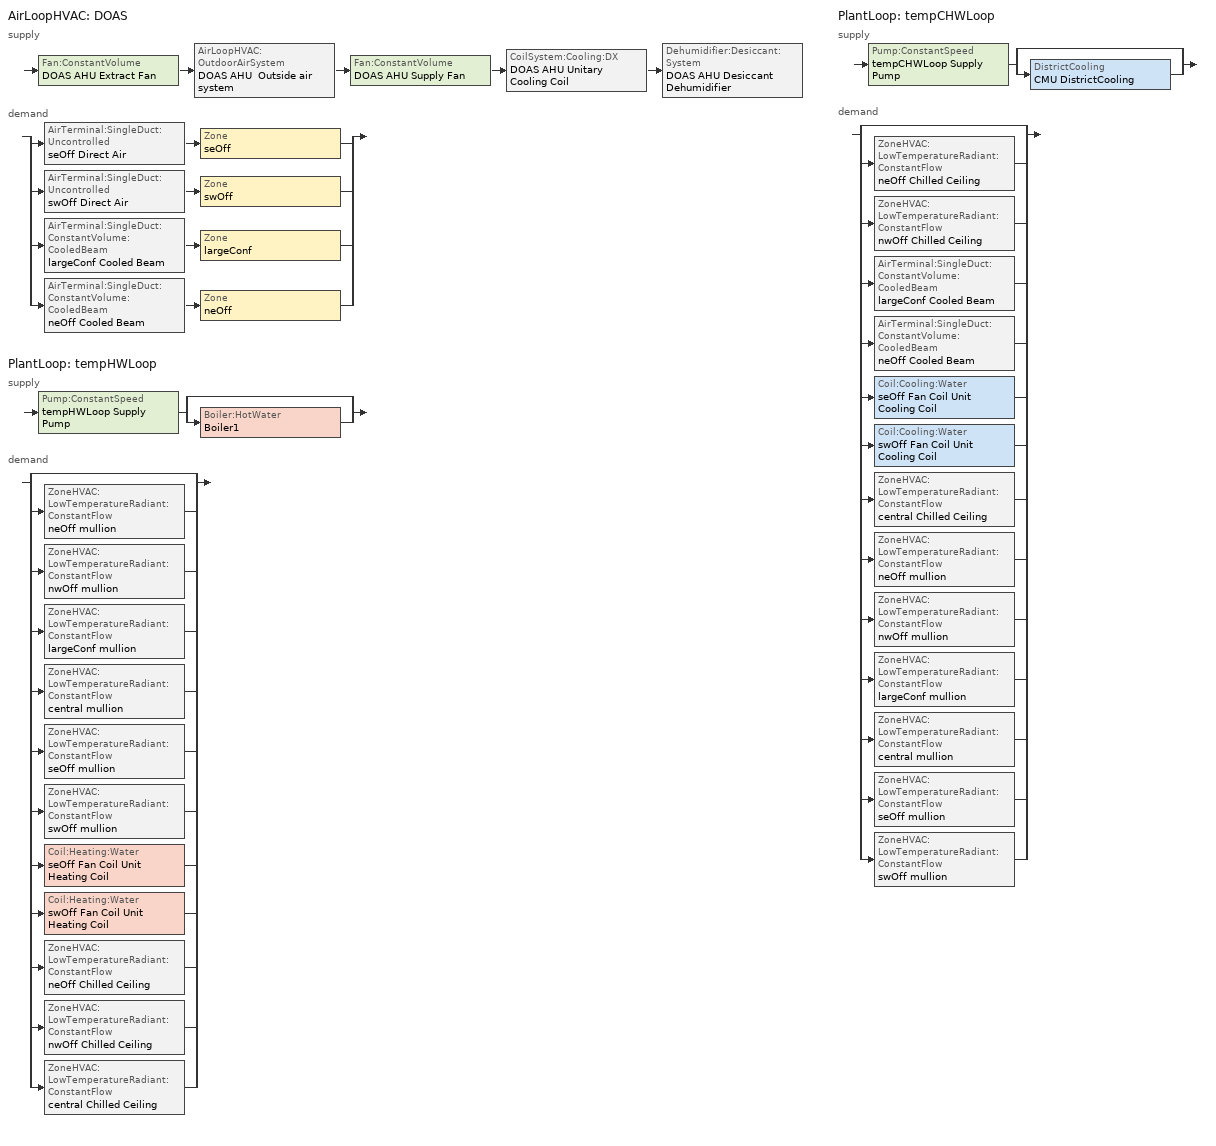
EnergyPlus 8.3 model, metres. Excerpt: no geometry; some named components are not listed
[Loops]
AirLoopHVAC 'DOAS'
 supply: Fan:ConstantVolume 'DOAS AHU Extract Fan' > AirLoopHVAC:OutdoorAirSystem 'DOAS AHU  Outside air system' > Fan:ConstantVolume 'DOAS AHU Supply Fan' > CoilSystem:Cooling:DX 'DOAS AHU Unitary Cooling Coil' > Dehumidifier:Desiccant:System 'DOAS AHU Desiccant Dehumidifier'
 demand: split
  | AirTerminal:SingleDuct:Uncontrolled 'seOff Direct Air' > Zone 'seOff'
  | AirTerminal:SingleDuct:Uncontrolled 'swOff Direct Air' > Zone 'swOff'
  | AirTerminal:SingleDuct:ConstantVolume:CooledBeam 'largeConf Cooled Beam' > Zone 'largeConf'
  | AirTerminal:SingleDuct:ConstantVolume:CooledBeam 'neOff Cooled Beam' > Zone 'neOff'
PlantLoop 'tempHWLoop'
 supply: Pump:ConstantSpeed 'tempHWLoop Supply Pump' > split
  | bypass
  | Boiler:HotWater 'Boiler1'
 demand: split
  | bypass
  | ZoneHVAC:LowTemperatureRadiant:ConstantFlow 'neOff mullion'
  | ZoneHVAC:LowTemperatureRadiant:ConstantFlow 'nwOff mullion'
  | ZoneHVAC:LowTemperatureRadiant:ConstantFlow 'largeConf mullion'
  | ZoneHVAC:LowTemperatureRadiant:ConstantFlow 'central mullion'
  | ZoneHVAC:LowTemperatureRadiant:ConstantFlow 'seOff mullion'
  | ZoneHVAC:LowTemperatureRadiant:ConstantFlow 'swOff mullion'
  | Coil:Heating:Water 'seOff Fan Coil Unit Heating Coil'
  | Coil:Heating:Water 'swOff Fan Coil Unit Heating Coil'
  | ZoneHVAC:LowTemperatureRadiant:ConstantFlow 'neOff Chilled Ceiling'
  | ZoneHVAC:LowTemperatureRadiant:ConstantFlow 'nwOff Chilled Ceiling'
  | ZoneHVAC:LowTemperatureRadiant:ConstantFlow 'central Chilled Ceiling'
PlantLoop 'tempCHWLoop'
 supply: Pump:ConstantSpeed 'tempCHWLoop Supply Pump' > split
  | bypass
  | DistrictCooling 'CMU DistrictCooling'
 demand: split
  | bypass
  | ZoneHVAC:LowTemperatureRadiant:ConstantFlow 'neOff Chilled Ceiling'
  | ZoneHVAC:LowTemperatureRadiant:ConstantFlow 'nwOff Chilled Ceiling'
  | AirTerminal:SingleDuct:ConstantVolume:CooledBeam 'largeConf Cooled Beam'
  | AirTerminal:SingleDuct:ConstantVolume:CooledBeam 'neOff Cooled Beam'
  | Coil:Cooling:Water 'seOff Fan Coil Unit Cooling Coil'
  | Coil:Cooling:Water 'swOff Fan Coil Unit Cooling Coil'
  | ZoneHVAC:LowTemperatureRadiant:ConstantFlow 'central Chilled Ceiling'
  | ZoneHVAC:LowTemperatureRadiant:ConstantFlow 'neOff mullion'
  | ZoneHVAC:LowTemperatureRadiant:ConstantFlow 'nwOff mullion'
  | ZoneHVAC:LowTemperatureRadiant:ConstantFlow 'largeConf mullion'
  | ZoneHVAC:LowTemperatureRadiant:ConstantFlow 'central mullion'
  | ZoneHVAC:LowTemperatureRadiant:ConstantFlow 'seOff mullion'
  | ZoneHVAC:LowTemperatureRadiant:ConstantFlow 'swOff mullion'
[ZoneControl:Thermostat] Control Type Schedule=Control type schedule: Always 4
Name | Zone or ZoneList | Control 1
seOff Thermostat | seOff | seOff Dual SP
swOff Thermostat | swOff | swOff Dual SP
neOff Thermostat | neOff | neOff Dual SP
nwOff Thermostat | nwOff | nwOff Dual SP
largeConf Thermostat | largeConf | largeConf Dual SP
central Thermostat | central | central Dual SP
[ThermostatSetpoint:DualSetpoint] Heating Setpoint Temperature Schedule=Heating set point schedule; Cooling Setpoint Temperature Schedule=Cooling set point schedule
seOff Dual SP; swOff Dual SP; neOff Dual SP; nwOff Dual SP; largeConf Dual SP; central Dual SP
[DesignSpecification:OutdoorAir] Outdoor Air Method=Flow/Person; Outdoor Air Flow per Person {m3/s-person}=0.00944; Outdoor Air Flow per Zone Floor Area {m3/s-m2}=0; Outdoor Air Flow per Zone {m3/s}=0; Outdoor Air Flow Air Changes per Hour {1/hr}=0; Outdoor Air Flow Rate Fraction Schedule=On 24/7
seOff Design Specification Outdoor Air Object; swOff Design Specification Outdoor Air Object; neOff Design Specification Outdoor Air Object; nwOff Design Specification Outdoor Air Object; largeConf Design Specification Outdoor Air Object; central Design Specification Outdoor Air Object
[DesignSpecification:ZoneAirDistribution] Zone Air Distribution Effectiveness in Cooling Mode=1; Zone Air Distribution Effectiveness in Heating Mode=1; Zone Secondary Recirculation Fraction=0
seOff Design Specification Zone Air Distribution Object; swOff Design Specification Zone Air Distribution Object; nwOff Design Specification Zone Air Distribution Object; neOff Design Specification Zone Air Distribution Object; largeConf Design Specification Zone Air Distribution Object; central Design Specification Zone Air Distribution Object
[Sizing:Zone] Zone Cooling Design Supply Air Temperature Input Method=SupplyAirTemperature; Zone Cooling Design Supply Air Temperature {C}=14; Zone Cooling Design Supply Air Temperature Difference {deltaC}=10; Zone Heating Design Supply Air Temperature Input Method=SupplyAirTemperature; Zone Heating Design Supply Air Temperature {C}=50; Zone Heating Design Supply Air Temperature Difference {deltaC}=10; Zone Cooling Design Supply Air Humidity Ratio {kgWater/kgDryAir}=0.009; Zone Heating Design Supply Air Humidity Ratio {kgWater/kgDryAir}=0.004; Zone Heating Sizing Factor=1.25; Zone Cooling Sizing Factor=1.15; Cooling Design Air Flow Method=DesignDay; Cooling Design Air Flow Rate {m3/s}=0; Cooling Minimum Air Flow per Zone Floor Area {m3/s-m2}=0.00076; Cooling Minimum Air Flow {m3/s}=0; Cooling Minimum Air Flow Fraction=0; Heating Design Air Flow Method=DesignDay; Heating Design Air Flow Rate {m3/s}=0; Heating Maximum Air Flow per Zone Floor Area {m3/s-m2}=0.00203; Heating Maximum Air Flow {m3/s}=0.14158; Heating Maximum Air Flow Fraction=0.3
Name | Design Specification Outdoor Air Object | Design Specification Zone Air Distribution Object
seOff | seOff Design Specification Outdoor Air Object | seOff Design Specification Zone Air Distribution Object
swOff | swOff Design Specification Outdoor Air Object | swOff Design Specification Zone Air Distribution Object
neOff | neOff Design Specification Outdoor Air Object | neOff Design Specification Zone Air Distribution Object
nwOff | nwOff Design Specification Outdoor Air Object | nwOff Design Specification Zone Air Distribution Object
largeConf | largeConf Design Specification Outdoor Air Object | largeConf Design Specification Zone Air Distribution Object
central | central Design Specification Outdoor Air Object | central Design Specification Zone Air Distribution Object
[Sizing:System]
DOAS: Type of Load to Size On=Sensible; Design Outdoor Air Flow Rate {m3/s}=0.94; Central Heating Maximum System Air Flow Ratio=1; Preheat Design Temperature {C}=5; Preheat Design Humidity Ratio {kgWater/kgDryAir}=0.008; Precool Design Temperature {C}=11; Precool Design Humidity Ratio {kgWater/kgDryAir}=0.008; Central Cooling Design Supply Air Temperature {C}=12; Central Heating Design Supply Air Temperature {C}=16; Type of Zone Sum to Use=Noncoincident; 100% Outdoor Air in Cooling=No; 100% Outdoor Air in Heating=No; Central Cooling Design Supply Air Humidity Ratio {kgWater/kgDryAir}=0.008; Central Heating Design Supply Air Humidity Ratio {kgWater/kgDryAir}=0.008; Cooling Supply Air Flow Rate Method=Designday; Heating Supply Air Flow Rate Method=Designday; System Outdoor Air Method=ZoneSum; Zone Maximum Outdoor Air Fraction=1; Cooling Design Capacity Method=CoolingDesignCapacity; Cooling Design Capacity {W}=500000; Heating Design Capacity Method=HeatingDesignCapacity; Heating Design Capacity {W}=220000; Central Cooling Capacity Control Method=OnOff
[Sizing:Plant]
Name | Loop Type | Design Loop Exit Temperature {C} | Loop Design Temperature Difference {deltaC}
tempHWLoop | Heating | 80 | 10
tempCHWLoop | Cooling | 6 | 4
[ZoneHVAC:FourPipeFanCoil] Capacity Control Method=ConstantFanVariableFlow; Maximum Supply Air Flow Rate {m3/s}=0.1; Low Speed Supply Air Flow Ratio=0.33; Medium Speed Supply Air Flow Ratio=0.66; Maximum Outdoor Air Flow Rate {m3/s}=0; Maximum Cold Water Flow Rate {m3/s}=0.00013; Minimum Cold Water Flow Rate {m3/s}=0.00013; Cooling Convergence Tolerance=0.001; Maximum Hot Water Flow Rate {m3/s}=0.00013; Minimum Hot Water Flow Rate {m3/s}=0.00013; Heating Convergence Tolerance=0.001
Name | Availability Schedule | Supply Air Fan | Cooling Coil | Heating Coil
seOff Fan Coil Unit | seOff_fcu_op | seOff Fan Coil Unit Supply Fan | seOff Fan Coil Unit Cooling Coil | seOff Fan Coil Unit Heating Coil
swOff Fan Coil Unit | swOff_fcu_op | swOff Fan Coil Unit Supply Fan | swOff Fan Coil Unit Cooling Coil | swOff Fan Coil Unit Heating Coil
[ZoneHVAC:LowTemperatureRadiant:ConstantFlow] Temperature Control Type=MeanAirTemperature; Pump Flow Rate Schedule=On 24/7; Motor Efficiency=0.9; Fraction of Motor Inefficiencies to Fluid Stream=0; Condensation Control Type=Off; Number of Circuits=OnePerSurface
Name | Availability Schedule | Zone | Surface Name or Radiant Surface Group | Hydronic Tubing Inside Diameter {m} | Hydronic Tubing Length {m} previously 15m | Rated Flow Rate {m3/s} s | Rated Pump Head {Pa} | Rated Power Consumption {W} | Heating High Water Temperature Schedule | Heating Low Water Temperature Schedule | Heating High Control Temperature Schedule | Heating Low Control Temperature Schedule | Cooling High Water Temperature Schedule | Cooling Low Water Temperature Schedule | Cooling High Control Temperature Schedule | Cooling Low Control Temperature Schedule | Condensation Control Dewpoint Offset {C} | Circuit Length {m} | Hydronic Tubing Length {m} | Rated Flow Rate {m3/s} s s | Hydronic Tubing Inside Diameter {m} previously 0.015 | Hydronic Tubing Length {m} previously 28
neOff mullion | mullion_op | neOff | neOff mullion Radiant Surface List | 0.027 | 600 | 0.0008 | 300000 | 50 | mullion_heating_inlet_temp_high | mullion_heating_inlet_temp_low | mullion_heating_control_temp_high | mullion_heating_control_temp_low | mullion_cooling_inlet_temp_high | mullion_cooling_inlet_temp_low | mullion_cooling_control_temp_high | mullion_cooling_control_temp_low | 1 | 22.5
nwOff mullion | mullion_op | nwOff | nwOff mullion Radiant Surface List | 0.027 |  |  | 300000 | 50 | mullion_heating_inlet_temp_high | mullion_heating_inlet_temp_low | mullion_heating_control_temp_high | mullion_heating_control_temp_low | mullion_cooling_inlet_temp_high | mullion_cooling_inlet_temp_low | mullion_cooling_control_temp_high | mullion_cooling_control_temp_low | 1 | 7.5 | 200 | 0.00052
largeConf mullion | mullion_op | largeConf | largeConf mullion Radiant Surface List | 0.027 |  | 0.00052 | 300000 | 75 | mullion_heating_inlet_temp_high | mullion_heating_inlet_temp_low | mullion_heating_control_temp_high | mullion_heating_control_temp_low | mullion_cooling_inlet_temp_high | mullion_cooling_inlet_temp_low | mullion_cooling_control_temp_high | mullion_cooling_control_temp_low | 1 | 7.5 | 200
central mullion | mullion_op | central | central mullion Radiant Surface List | 0.027 |  | 0.0001 | 300000 | 50 | mullion_heating_inlet_temp_high | mullion_heating_inlet_temp_low | mullion_heating_control_temp_high | mullion_heating_control_temp_low | mullion_cooling_inlet_temp_high | mullion_cooling_inlet_temp_low | mullion_cooling_control_temp_high | mullion_cooling_control_temp_low | 1 | 3 | 100
seOff mullion | mullion_op | seOff | seOff mullion Radiant Surface List | 0.027 |  | 0.0008 | 300000 | 50 | mullion_heating_inlet_temp_high | mullion_heating_inlet_temp_low | mullion_heating_control_temp_high | mullion_heating_control_temp_low | mullion_cooling_inlet_temp_high | mullion_cooling_inlet_temp_low | mullion_cooling_control_temp_high | mullion_cooling_control_temp_low | 1 | 22.5 | 600
swOff mullion | mullion_op | swOff | swOff mullion Radiant Surface List | 0.027 |  | 0.0008 | 300000 | 50 | mullion_heating_inlet_temp_high | mullion_heating_inlet_temp_low | mullion_heating_control_temp_high | mullion_heating_control_temp_low | mullion_cooling_inlet_temp_high | mullion_cooling_inlet_temp_low | mullion_cooling_control_temp_high | mullion_cooling_control_temp_low | 1 | 22.5 | 600
neOff Chilled Ceiling | chilledCeiling_op | neOff | neOff Chilled Ceiling Radiant Surface List |  |  | 0.00013 | 75000 | 50 | radpanel_heating_inlet_temp_high | radpanel_heating_inlet_temp_low | radpanel_heating_control_temp_high | radpanel_heating_control_temp_low | radpanel_cooling_inlet_temp_high | radpanel_cooling_inlet_temp_low | radpanel_cooling_control_temp_high | radpanel_cooling_control_temp_low | 0 |  |  |  | 0.015 | 28
nwOff Chilled Ceiling | chilledCeiling_op | nwOff | nwOff Chilled Ceiling Radiant Surface List | 0.015 |  |  | 75000 | 50 | radpanel_heating_inlet_temp_high | radpanel_heating_inlet_temp_low | radpanel_heating_control_temp_high | radpanel_heating_control_temp_low | radpanel_cooling_inlet_temp_high | radpanel_cooling_inlet_temp_low | radpanel_cooling_control_temp_high | radpanel_cooling_control_temp_low | 0 |  |  | 0.00052 |  | 56
central Chilled Ceiling | chilledCeiling_op | central | central Chilled Ceiling Radiant Surface List | 0.015 |  | 0.00013 | 75000 | 50 | radpanel_heating_inlet_temp_high | radpanel_heating_inlet_temp_low | radpanel_heating_control_temp_high | radpanel_heating_control_temp_low | radpanel_cooling_inlet_temp_high | radpanel_cooling_inlet_temp_low | radpanel_cooling_control_temp_high | radpanel_cooling_control_temp_low | 0 |  |  |  |  | 28
[ZoneHVAC:LowTemperatureRadiant:SurfaceGroup]
neOff mullion Radiant Surface List: neOff_wall_east_bot_mull, 0.333333, neOff_wall_east_top_mull, 0.333333, neOff_wall_north_bot_mull, 0.0833333, neOff_wall_north_top_mull, 0.0833333, neOff_wall_south_bot_mull, 0.0833333, neOff_wall_south_top_mull, 0.0833333
nwOff mullion Radiant Surface List: nwOff_wall_top_mull, 0.5, nwOff_wall_bot_mull, 0.5
largeConf mullion Radiant Surface List: largeConf_wall_north_top_mull, 0.3, largeConf_wall_north_bot_mull, 0.3, largeConf_wall_west_top_mull, 0.2, largeConf_wall_west_bot_mull, 0.2
central mullion Radiant Surface List: central_wall_south_bot_mull, 0.5, central_wall_south_top_mull, 0.5
seOff mullion Radiant Surface List: seOff_wall_east_top_mull, 0.416667, seOff_wall_east_bot_mull, 0.416667, seOff_wall_south_top_mull, 0.0833333, seOff_wall_south_bot_mull, 0.0833333
swOff mullion Radiant Surface List: swOff_wall_west_top_mull, 0.416667, swOff_wall_west_bot_mull, 0.416667, swOff_wall_south_top_mull, 0.0833333, swOff_wall_south_bot_mull, 0.0833333
neOff Chilled Ceiling Radiant Surface List: bas_Ceiling_1_0_10067, 1
nwOff Chilled Ceiling Radiant Surface List: off-volker_Ceiling_1_0_10069, 0.5, nwOff_south_ceiling_1_0_10057, 0.5
central Chilled Ceiling Radiant Surface List: central_north_Ceiling_1_0_10065, 1
[AirTerminal:SingleDuct:Uncontrolled] Availability Schedule=On 24/7; Maximum Air Flow Rate {m3/s}=0.51
seOff Direct Air; swOff Direct Air
[AirTerminal:SingleDuct:ConstantVolume:CooledBeam] Availability Schedule=Coolwave_op; Cooled Beam Type=Passive; Beam Length {m}=1; Design Inlet Water Temperature {C}=15; Design Outlet Water Temperature {C}=17; Coil Surface Area per Coil Length {m2/m}=5.422; Model Parameter a=15.3; Model Parameter n1=0; Model Parameter n2=0.84; Model Parameter n3=0.12; Model Parameter a0 {m2/m}=0.171; Model Parameter K1=0.005; Model Parameter n=0.4; Coefficient of Induction Kin=autocalculate; Leaving Pipe Inside Diameter {m}=0.015
Name | Supply Air Volumetric Flow Rate {m3/s} | Maximum Total Chilled Water Volumetric Flow Rate {m3/s} | Number of Beams
largeConf Cooled Beam | 0.04 | 0.00052 | 8
neOff Cooled Beam | 0.01 | 0.00013 | 2
[Zone equipment]
seOff: seOff Fan Coil Unit, seOff Direct Air, seOff mullion
swOff: swOff Fan Coil Unit, swOff Direct Air, swOff mullion
neOff: neOff Cooled Beam, neOff mullion, neOff Chilled Ceiling
nwOff: nwOff mullion, nwOff Chilled Ceiling
largeConf: largeConf mullion, largeConf Cooled Beam
central: central mullion, central Chilled Ceiling
[Fan:ConstantVolume]
DOAS AHU Extract Fan: On 24/7, 0.7, 73, 1.06, 0.9, 1
DOAS AHU Supply Fan: On 24/7, 0.7, 300, 1.06, 0.9, 1, DOAS AHU Mixed Air Outlet
Desiccant Regen Fan: regen_fan_op, 0.7, 300, 1.06, 0.9, 1
[Fan:OnOff] Availability Schedule=On 24/7; Fan Total Efficiency=0.7; Pressure Rise {Pa}=100; Maximum Flow Rate {m3/s}=0.1; Motor Efficiency=0.9; Motor In Airstream Fraction=1; Fan Power Ratio Function of Speed Ratio Curve=DefaultFanPowerRatioCurve; Fan Efficiency Ratio Function of Speed Ratio Curve=DefaultFanEffRatioCurve
seOff Fan Coil Unit Supply Fan; swOff Fan Coil Unit Supply Fan
[Dehumidifier:Desiccant:System]
DOAS AHU Desiccant Dehumidifier: Availability Schedule=DOAS_desiccant_sys_op; Desiccant Heat Exchanger=Desiccant Heat Exchanger 1; Regeneration Air Fan=Desiccant Regen Fan; Regeneration Air Fan Placement=DrawThrough; Regeneration Air Heater=DOAS Desiccant Regen Burner Coil; Regeneration Inlet Air Setpoint Temperature {C} !!!! need more consideration !!!!=100
[HeatExchanger:Desiccant:BalancedFlow]
Desiccant Heat Exchanger 1: Availability Schedule=desiccant_wheel_op; Heat Exchanger Performance=HXDesPerf1
[HeatExchanger:Desiccant:BalancedFlow:PerformanceDataType1]
HXDesPerf1: Nominal Air Flow Rate {m3/s}=1.06; Nominal Air Face Velocity {m/s} src: http://www.cmu.=2.03; Nominal Electric Power {W}=50; Temperature Equation Coefficient 1=-2.53636; Temperature Equation Coefficient 2=21.3247; Temperature Equation Coefficient 3=0.923308; Temperature Equation Coefficient 4=943.276; Temperature Equation Coefficient 5=-59.2367; Temperature Equation Coefficient 6=-0.0427465; Temperature Equation Coefficient 7=112.204; Temperature Equation Coefficient 8=0.778252; Minimum Regeneration Inlet Air Humidity Ratio for Temperature Equation=0.007143; Maximum Regeneration Inlet Air Humidity Ratio for Temperature Equation=0.024286; Minimum Regeneration Inlet Air Temperature for Temperature Equation {C}=46.1111; Maximum Regeneration Inlet Air Temperature for Temperature Equation {C}=46.1111; Minimum Process Inlet Air Humidity Ratio for Temperature Equation=0.005; Maximum Process Inlet Air Humidity Ratio for Temperature Equation=0.015714; Minimum Process Inlet Air Temperature for Temperature Equation {C}=4.583333; Maximum Process Inlet Air Temperature for Temperature Equation {C}=21.83333; Minimum Regeneration Air Velocity for Temperature Equation {m/s}=2.286; Maximum Regeneration Air Velocity for Temperature Equation {m/s}=4.826; Minimum Regeneration Outlet Air Temperature for Temperature Equation {C}=35; Maximum Regeneration Outlet Air Temperature for Temperature Equation {C}=50; Minimum Regeneration Inlet Air Relative Humidity for Temperature Equation {percent}=5; Maximum Regeneration Inlet Air Relative Humidity for Temperature Equation {percent}=45; Minimum Process Inlet Air Relative Humidity for Temperature Equation {percent}=80; Maximum Process Inlet Air Relative Humidity for Temperature Equation {percent}=100; Humidity Ratio Equation Coefficient 1=-22.5547; Humidity Ratio Equation Coefficient 2=0.976839; Humidity Ratio Equation Coefficient 3=0.489176; Humidity Ratio Equation Coefficient 4=-0.0630019; Humidity Ratio Equation Coefficient 5=0.0120773; Humidity Ratio Equation Coefficient 6=5.17134e-05; Humidity Ratio Equation Coefficient 7=0.0494917; Humidity Ratio Equation Coefficient 8=-0.000259417; Minimum Regeneration Inlet Air Humidity Ratio for Humidity Ratio Equation=0.007143; Maximum Regeneration Inlet Air Humidity Ratio for Humidity Ratio Equation=0.024286; Minimum Regeneration Inlet Air Temperature for Humidity Ratio Equation {C}=46.1111; Maximum Regeneration Inlet Air Temperature for Humidity Ratio Equation {C}=46.1111; Minimum Process Inlet Air Humidity Ratio for Humidity Ratio Equation=0.005; Maximum Process Inlet Air Humidity Ratio for Humidity Ratio Equation=0.015714; Minimum Process Inlet Air Temperature for Humidity Ratio Equation {C}=4.583333; Maximum Process Inlet Air Temperature for Humidity Ratio Equation {C}=21.83333; Minimum Regeneration Air Velocity for Humidity Ratio Equation {m/s}=2.286; Maximum Regeneration Air Velocity for Humidity Ratio Equation {m/s}=4.826; Minimum Regeneration Outlet Air Humidity Ratio for Humidity Ratio Equation=0.007914; Maximum Regeneration Outlet Air Humidity Ratio for Humidity Ratio Equation=0.026279; Minimum Regeneration Inlet Air Relative Humidity for Humidity Ratio Equation {%}=5; Maximum Regeneration Inlet Air Relative Humidity for Humidity Ratio Equation {percent}=45; Minimum Process Inlet Air Relative Humidity for Humidity Ratio Equation {percent}=80; Maximum Process Inlet Air Relative Humidity for Humidity Ratio Equation {percent}=100
[Coil:Heating:Gas]
DOAS Desiccant Regen Burner Coil: Availability Schedule=burner_op; Nominal Capacity (Watt)=22000
[Coil:Cooling:Water] Availability Schedule=On 24/7; Design Water Flow Rate {m3/s}=0.00013; Design Air Flow Rate {m3/s}=0.1; Design Inlet Water Temperature {C}=12.8; Design Inlet Air Temperature {C}=23.9; Design Outlet Air Temperature {C}=18; Design Inlet Air Humidity Ratio {kgWater/kgDryAir}=0.01118; Design Outlet Air Humidity Ratio {kgWater/kgDryAir}=0.00883; Type of Analysis=SimpleAnalysis; Heat Exchanger Configuration=CrossFlow
seOff Fan Coil Unit Cooling Coil; swOff Fan Coil Unit Cooling Coil
[Coil:Cooling:DX:SingleSpeed]
DOAS AHU Unitary Cooling Coil DX Cooling Coil: Availability Schedule=On 24/7; Gross Rated Total Cooling Capacity {W}=25000; Gross Rated Sensible Heat Ratio=0.6; Gross Rated Cooling COP {W/W}=4.4; Rated Air Flow Rate {m3/s}=1.06; Rated Evaporator Fan Power Per Volume Flow Rate {W/(m3/s)}=773.3; Total Cooling Capacity Function of Temperature Curve=DXClgCoilTotalClgCapFuncTemperature; Total Cooling Capacity Function of Flow Fraction Curve=DXClgCoilTotalClgCapFuncFlowFraction; Energy Input Ratio Function of Temperature Curve=DXClgCoilEnergyInputRatioFuncTemperature; Energy Input Ratio Function of Flow Fraction Curve=DXClgCoilEnergyInputRatioFuncFlowFraction; Part Load Fraction Correlation Curve=DXCoilPartLoadFractionCorrelation; Nominal Time for Condensate Removal to Begin {s}=0; Ratio of Initial Moisture Evaporation Rate and Steady State Latent Capacity=0; Maximum Cycling Rate {cycles/hr}=0; Latent Capacity Time Constant {s}=0; Condenser Type=AirCooled; Evaporative Condenser Effectiveness=0.9; Evaporative Condenser Air Flow Rate {m3/s}=autosize; Evaporative Condenser Pump Rated Power Consumption {W}=0; Crankcase Heater Capacity {W}=0; Maximum Outdoor Dry-Bulb Temperature for Crankcase Heater Operation {C}=10; Basin Heater Capacity {W/K}=0; Basin Heater Setpoint Temperature {C}=2; Basin Heater Operating Schedule=On 24/7
[Coil:Heating:Water] Availability Schedule=On 24/7; Maximum Water Flow Rate {m3/s}=0.00013; Performance Input Method=NominalCapacity; Rated Capacity {W}=2500; Rated Inlet Water Temperature {C}=80; Rated Inlet Air Temperature {C}=20; Rated Outlet Water Temperature {C}=70; Rated Outlet Air Temperature {C}=35; Rated Ratio for Air and Water Convection=0.5
seOff Fan Coil Unit Heating Coil; swOff Fan Coil Unit Heating Coil
[CoilSystem:Cooling:DX]
DOAS AHU Unitary Cooling Coil: Availability Schedule=On 24/7; Cooling Coil=DOAS AHU Unitary Cooling Coil DX Cooling Coil; Dehumidification Control Type=None; Run on Sensible Load=Yes; Run on Latent Load=No; Use Outdoor Air DX Cooling Coil=No; Outdoor Air DX Cooling Coil Leaving Minimum Air Temperature {C}=2
[HeatExchanger:AirToAir:SensibleAndLatent]
DOAS AHU  Heat Recovery Device: Availability Schedule=DOAS_htrv_op_sch; Nominal Supply Air Flow Rate {m3/s}=0.94; Sensible Effectiveness at 100% Heating Air Flow=0.74; Latent Effectiveness at 100% Heating Air Flow=0.72; Sensible Effectiveness at 75% Heating Air Flow=0.76; Latent Effectiveness at 75% Heating Air Flow=0.76; Sensible Effectiveness at 100% Cooling Air Flow=0.73; Latent Effectiveness at 100% Cooling Air Flow=0.72; Sensible Effectiveness at 75% Cooling Air Flow=0.76; Latent Effectiveness at 75% Cooling Air Flow=0.75; Nominal Electric Power {W}=530; Supply Air Outlet Temperature Control=No; Heat Exchanger Type=Rotary; Frost Control Type=None; Threshold Temperature {C}=1.7; Initial Defrost Time Fraction=0.167; Rate of Defrost Time Fraction Increase {1/K}=0.024; Economizer Lockout=Yes
[Controller:OutdoorAir]
DOAS AHU  Outdoor Air Controller: Minimum Outdoor Air Flow Rate {m3/s}=0.94; Maximum Outdoor Air Flow Rate {m3/s}=0.94; Economizer Control Type=FixedDryBulb; Economizer Control Action Type=MinimumFlowWithBypass; Economizer Maximum Limit Dry-Bulb Temperature {C}=23.89; Economizer Minimum Limit Dry-Bulb Temperature {C}=12.78; Lockout Type=NoLockout; Minimum Limit Type=FixedMinimum; Minimum Outdoor Air Schedule=Min outdoor air schedule: Always 1.00; High Humidity Control=No; High Humidity Outdoor Air Flow Ratio=1; Control High Indoor Humidity Based on Outdoor Humidity Ratio=Yes; Heat Recovery Bypass Control Type=BypassWhenWithinEconomizerLimits
[AirLoopHVAC]
DOAS: Design Supply Air Flow Rate {m3/s}=1.06
[Pump:ConstantSpeed] Rated Flow Rate=autosize; Rated Pump Head=20000; Rated Power Consumption=autosize; Motor Efficiency=0.9; Fraction of Motor Inefficiencies to Fluid Stream=0; Pump Control Type=Intermittent
tempHWLoop Supply Pump; tempCHWLoop Supply Pump
[Boiler:HotWater]
Boiler=Boiler1; Fuel Type=NaturalGas; Nominal Capacity {W}=autosize; Nominal Thermal Efficiency=0.89; Efficiency Curve Temperature Evaluation Variable=EnteringBoiler; Boiler Efficiency Curve=CondensingBoilerEff; Design Boiler Water Outlet Temp {C}=75; Max Design Boiler Water Flow Rate {m3/s}=0.0021; Minimum Part Load Ratio=0.1; Maximum Part Load Ratio=1; Optimum Part Load Ratio=1; Temp Upper Limit Water Outlet {C}=80; Boiler Flow Mode=ConstantFlow; Parasitic Electric Load {W}=25
[DistrictCooling]
CMU DistrictCooling: Nominal Capacity=100000
[PlantLoop] Maximum Loop Flow Rate {m3/s}=autosize; Minimum Loop Flow Rate {m3/s}=0; Plant Loop Volume {m3}=autocalculate; Load Distribution Scheme=SequentialLoad; Plant Loop Demand Calculation Scheme=SingleSetpoint; Common Pipe Simulation=None; Pressure Simulation Type=None
Name | Fluid Type | Plant Equipment Operation Scheme | Maximum Loop Temperature {C} | Minimum Loop Temperature {C} | User Defined Fluid Type
tempHWLoop | Water | tempHWLoop Operation | 100 | 10
tempCHWLoop | UserDefinedFluidType | tempCHWLoop Operation | 80 | 0 | tempCHWLoop Glycol Concentration
[PlantEquipmentList]
tempHWLoop Scheme 1 Range 1 Equipment List: Boiler1
tempCHWLoop Scheme 1 Range 1 Equipment List: CMU DistrictCooling
[PlantEquipmentOperation:CoolingLoad]
tempCHWLoop Scheme 1: Load Range 1 Lower Limit {W}=0; Load Range 1 Upper Limit {W}=1e+15; Range 1 Equipment List=tempCHWLoop Scheme 1 Range 1 Equipment List
[PlantEquipmentOperation:HeatingLoad]
tempHWLoop Scheme 1: Load Range 1 Lower Limit {W}=0; Load Range 1 Upper Limit {W}=1e+15; Range 1 Equipment List=tempHWLoop Scheme 1 Range 1 Equipment List
[PlantEquipmentOperationSchemes] Control Scheme 1 Schedule=On 24/7
Name | Control Scheme 1
tempHWLoop Operation | tempHWLoop Scheme 1
tempCHWLoop Operation | tempCHWLoop Scheme 1
[SetpointManager:Scheduled]
Dehumidifier Setpoint Manager: Control Variable=MaximumHumidityRatio; Schedule=DOAS_sp_humidityRatio_stpt; Setpoint Node or NodeList=DOAS Supply Side Outlet 1
[SetpointManager:MixedAir]
DOAS AHU  Outside air system Mixed Air Manager: Control Variable=Temperature; Setpoint Node or NodeList=DOAS AHU Mixed Air Outlet
[EnergyManagementSystem:Sensor]
T_largeConf: largeConf; Zone Mean Air Temperature
T_neOff: neOff; Zone Mean Air Temperature
T_central: central; Zone Mean Air Temperature
T_nwOff: nwOff; Zone Mean Air Temperature
Tdp_largeConf: largeConf; Zone Mean Air Dewpoint Temperature
Tdp_neOff: neOff; Zone Mean Air Dewpoint Temperature
Tdp_central: central; Zone Mean Air Dewpoint Temperature
Tdp_nwOff: nwOff; Zone Mean Air Dewpoint Temperature
IAE: DOAS Demand Side Outlet; System Node Enthalpy
CO2_swOff: swOff; Zone Air CO2 Concentration
CO2_largeConf: largeConf; Zone Air CO2 Concentration
CO2_neOff: neOff; Zone Air CO2 Concentration
DOAS_RAT: DOAS Demand Side Outlet; System Node Temperature
DOAS_RADT: DOAS Demand Side Outlet; System Node Dewpoint Temperature
DOAS_DX_LVG_T: DOAS AHU Unitary Cooling Coil DX Cooling Coil Air Outlet Node; System Node Temperature
REGEN_INLET_T: DOAS Desiccant Regen Burner Air Outlet; System Node Temperature
REGEN_EXIT_T: DOAS Desiccant Regen Wheel Air Outlet; System Node Temperature
hw_dmd_in_temp_sensor: tempHWLoop Demand Side Inlet; System Node Temperature
hw_dmd_out_temp_sensor: tempHWLoop Demand Side Outlet; System Node Temperature
hw_dmd_out_flow_sensor: tempHWLoop Demand Side Outlet; System Node Mass Flow Rate
[EnergyManagementSystem:Program]
DeterSemcoOp: SET Set_semco_sys_op = 0; IF IW_COOLMODE == 1; IF IW_FREECOOL == 0; IF IW_AVG_ZDP > Semco_DP_SP || IW_Node4_N_T_Ave > Semco_T_SP; SET Set_semco_sys_op = NULL; ENDIF; ENDIF; ELSE; IF IW_FREECOOL == 0; IF AVE_CO2 > 1000; SET Set_semco_sys_op = NULL; ENDIF; ENDIF; ENDIF
SemcoSyncOp: IF IW_COOLMODE == 1; IF SEMCO_SYS_OP_SENSOR == 1; SET Set_DOAS_desiccant_sys_op = NULL; SET Set_desiccant_wheel_op = NULL; ELSE; SET Set_DOAS_desiccant_sys_op = 0; SET Set_desiccant_wheel_op = 0; ENDIF; ENDIF
DeterHeatRecvOp: IF DOAS_RAT < 26.7 && DOAS_RAT > 18.3 && DOAS_RADT < 18.3; SET Set_DOAS_htrv_op = NULL; ELSE; SET Set_DOAS_htrv_op = 0; ENDIF
DeterGasBurnerOp: IF DOAS_DX_LVG_T > 12.8 && DOAS_RADT > DOAS_RADT_STPT; SET Set_burner_op = NULL; ELSE; SET Set_burner_op = 0; ENDIF
DeterRegenFanOp: IF REGEN_INLET_T > 48.9 || REGEN_EXIT_T > 48.9; SET Set_regen_fan_op = NULL; ELSE; SET Set_regen_fan_op = 0; ENDIF
CtrlRadiantSys: IF IW_COOLMODE == 1; SET Set_HWLoop_SuperCtrl_op = 0; SET Set_CHWLoop_SuperCtrl_op = NULL; SET Set_coolwave_op = NULL; SET Set_seOff_fcu_op = NULL; SET Set_swOff_fcu_op = NULL; SET Set_mullion_heating_control_temp_high = 5; SET Set_mullion_heating_control_temp_low = 0; SET Set_mullion_cooling_control_temp_high = NULL; SET Set_mullion_cooling_control_temp_low = NULL; SET Set_radpanel_heating_control_temp_high = 5; SET Set_radpanel_heating_control_temp_low = 0; SET Set_radpanel_cooling_control_temp_high = NULL; SET Set_radpanel_cooling_control_temp_low = NULL; SET Set_chw_sp_stpt = IW_MAX_ZDP; ELSEIF IW_HeatMode_sensor == 1; SET Set_radpanel_cooling_control_temp_high = 55; SET Set_radpanel_cooling_control_temp_low = 51; SET Set_HWLoop_SuperCtrl_op = NULL; SET Set_CHWLoop_SuperCtrl_op = 0; SET Set_coolwave_op = 0; SET Set_seOff_fcu_op = 0; SET Set_swOff_fcu_op = 0; SET Set_mullion_heating_control_temp_high= NULL; SET Set_mullion_heating_control_temp_low= NULL; SET Set_mullion_cooling_control_temp_high = 55; SET Set_mullion_cooling_control_temp_low = 51; IF IS_DAY == 0; SET Set_radpanel_heating_control_temp_high= 5; SET Set_radpanel_heating_control_temp_low= 0; ELSE; IF (IAT_EFFEC_STPT - IW_Node4_N_T_Ave) > 0.6; SET Set_radpanel_heating_control_temp_high= NULL; SET Set_radpanel_heating_control_temp_low= NULL; ENDIF; ENDIF; SET hw_ssp_mode = 0; IF hw_ssp_mode == 0; SET Heating_spw_stpt = iw_hw_ssp_2017_sensor; ELSE; SET Kp = 35; SET PID_error_thisStep = (IAT_EFFEC_STPT - IW_Node4_N_T_Ave); SET Heating_spw_stpt_PID = Kp * PID_error_thisStep; SET PID_error_lastStep = PID_error_thisStep; IF IS_DAY == 0; SET PID_High = 51.5; SET PID_Low = 18.3; SET PID_Bias = 29.5; SET Heating_spw_stpt_PID = Heating_spw_stpt_PID + PID_Bias; SET Heating_spw_stpt_PID = @MIN Heating_spw_stpt_PID PID_High; SET Heating_spw_stpt_PID = @MAX Heating_spw_stpt_PID PID_Low; SET stpt_high = 65; SET Heating_spw_stpt = Heating_spw_stpt_PID; SET Heating_spw_stpt = @MIN stpt_high Heating_spw_stpt; ELSE; IF (IAT_EFFEC_STPT - IW_Node4_N_T_Ave) > 10.0; SET Heating_spw_stpt = 65; ELSE; SET PID_High = 65; SET PID_Low = 26.7; IF IAT_EFFEC_STPT > 21.6; SET PID_Bias = 0; ELSE; SET PID_Bias = 0; ENDIF; SET Heating_spw_stpt_PID = Heating_spw_stpt_PID + PID_Bias; SET Heating_spw_stpt_PID = @MIN Heating_spw_stpt_PID PID_High; SET Heating_spw_stpt_PID = @MAX Heating_spw_stpt_PID PID_Low; SET stpt_high = 65; SET day_oat_bias_stpt_high = 30.0; SET day_oat_bias_stpt_low = -30; SET day_oat_bias_oat_high = 20.0; SET day_oat_bias_oat_low = -15.0; SET day_oat_bias_stpt = day_oat_bias_stpt_high + (day_oat_bias_stpt_low - day_oat_bias_stpt_high)/(day_oat_bias_oat_high - day_oat_bias_oat_low) * (OAT - day_oat_bias_oat_low); SET day_oat_bias_stpt = @MAX day_oat_bias_stpt day_oat_bias_stpt_low; SET day_oat_bias_stpt = @MIN day_oat_bias_stpt day_oat_bias_stpt_high; SET DEBUG = day_oat_bias_stpt; SET Heating_spw_stpt = Heating_spw_stpt_PID + day_oat_bias_stpt; SET Heating_spw_stpt = @MIN Heating_spw_stpt stpt_high; ENDIF; ENDIF; SET recicModeSwitch = 1; IF recicModeSwitch == 1; SET IS_RECIRC_ON = 1; ELSE; SET IS_RECIRC_ON = recirculation_mode_active_flag; ENDIF; IF IS_RECIRC_ON == 1; IF (IAT_EFFEC_STPT - IW_Node4_N_T_Ave) < 0.3; SET Heating_spw_stpt = IW_Node4_N_T_Ave - 5; ENDIF; ELSE; SET Heating_spw_stpt = @MAX 30.0 Heating_spw_stpt; ENDIF; ENDIF; SET Set_hw_sp_stpt = Heating_spw_stpt; SET Heating_spw_stpt_lastStep = Heating_spw_stpt; ELSE; SET Heating_spw_stpt = iw_hw_ssp_2017_sensor      SET Set_HWLoop_SuperCtrl_op = 0; SET Set_CHWLoop_SuperCtrl_op = 0; SET Set_coolwave_op = 0; SET Set_seOff_fcu_op = 0; SET Set_swOff_fcu_op = 0; SET Set_mullion_heating_control_temp_high = 5; SET Set_mullion_heating_control_temp_low = 0; SET Set_mullion_cooling_control_temp_high = 50; SET Set_mullion_cooling_control_temp_low = 45; SET Set_radpanel_heating_control_temp_high = 5; SET Set_radpanel_heating_control_temp_low = 0; SET Set_radpanel_cooling_control_temp_high = 50; SET Set_radpanel_cooling_control_temp_low = 45; ENDIF
Step_First_Flag_Set: SET Step_First_Flag = 0
[EnergyManagementSystem:ProgramCallingManager]
init_program_call: BeginNewEnvironment; InitVar
init_program_call_aftwarmup: AfterNewEnvironmentWarmUpIsComplete; InitVarAfterWarmUp
weather_set_call: BeginTimestepBeforePredictor; SetWeather; DeterHWOEN; CtrlRadiantSys
sensor_info_calls: EndOfZoneTimestepAfterZoneReporting; CalcNorZoneTemp; CalcAveCO2; CalcMaxZDP; CalcAvgZDP
control_calls: AfterPredictorAfterHVACManagers; DeterCWSIEN; DeterMODE; CalEffecStpt_iw_logics; DeterIsDay; DeterFreecool; DeterSemcoOp; SemcoSyncOp; DeterHeatRecvOp; DeterGasBurnerOp; DeterRegenFanOp
sensor_output_calls: EndOfZoneTimestepBeforeZoneReporting; InfiltrationSch; CalcAvgNMaxPPD; CalDmdHeatingDmd; Step_First_Flag_Set; IsOccupied; StochasticSch
[EnergyManagementSystem:Actuator]
Name | Actuated Component Unique | Actuated Component Type | Actuated Component Control Type
Set_infiltration | Infiltration_Mar_More | Schedule:Compact | Schedule Value
Set_mullion_op | mullion_op | Schedule:Compact | Schedule Value
Set_radiant_panel_op | chilledCeiling_op | Schedule:Compact | Schedule Value
Set_coolwave_op | Coolwave_op | Schedule:Compact | Schedule Value
Set_seOff_fcu_op | seOff_fcu_op | Schedule:Compact | Schedule Value
Set_swOff_fcu_op | swOff_fcu_op | Schedule:Compact | Schedule Value
Set_semco_sys_op | Semco_sys_op | Schedule:Compact | Schedule Value
Set_HWLoop_op | HWLoop_op | Schedule:Compact | Schedule Value
Set_CHWLoop_op | CHWLoop_op | Schedule:Compact | Schedule Value
Set_mullion_heating_control_temp_high | mullion_heating_control_temp_high | Schedule:Compact | Schedule Value
Set_mullion_heating_control_temp_low | mullion_heating_control_temp_low | Schedule:Compact | Schedule Value
Set_mullion_cooling_control_temp_high | mullion_cooling_control_temp_high | Schedule:Compact | Schedule Value
Set_mullion_cooling_control_temp_low | mullion_cooling_control_temp_low | Schedule:Compact | Schedule Value
Set_radpanel_heating_control_temp_high | radpanel_heating_control_temp_high | Schedule:Compact | Schedule Value
Set_radpanel_heating_control_temp_low | radpanel_heating_control_temp_low | Schedule:Compact | Schedule Value
Set_radpanel_cooling_control_temp_high | radpanel_cooling_control_temp_high | Schedule:Compact | Schedule Value
Set_radpanel_cooling_control_temp_low | radpanel_cooling_control_temp_low | Schedule:Compact | Schedule Value
Set_chw_sp_stpt | chw_sp_stpt | Schedule:Compact | Schedule Value
Set_hw_sp_stpt | hw_sp_stpt | Schedule:Compact | Schedule Value
Set_DOAS_htrv_op | DOAS_htrv_op_sch | Schedule:Compact | Schedule Value
Set_burner_op | burner_op | Schedule:Compact | Schedule Value
Set_DOAS_desiccant_sys_op | DOAS_desiccant_sys_op | Schedule:Compact | Schedule Value
Set_desiccant_wheel_op | desiccant_wheel_op | Schedule:Compact | Schedule Value
Set_regen_fan_op | regen_fan_op | Schedule:Compact | Schedule Value
Set_oat | Environment | Weather Data | Outdoor Dry Bulb
Set_oah | Environment | Weather Data | Outdoor Relative Humidity
Set_oadwp | Environment | Weather Data | Outdoor Dew Point
Set_solDir | Environment | Weather Data | Direct Solar
Set_solDif | Environment | Weather Data | Diffuse Solar
Set_wds | Environment | Weather Data | Wind Speed
Set_wdd | Environment | Weather Data | Wind Direction
Set_HWLoop_SuperCtrl_op | tempHWLoop | Plant Loop Overall | On/Off Supervisory
Set_CHWLoop_SuperCtrl_op | tempCHWLoop | Plant Loop Overall | On/Off Supervisory
Set_off_occpSch | iw_occp_sto | Schedule:Compact | Schedule Value
Set_off_equiSch | iw_equip_sto | Schedule:Compact | Schedule Value
[EnergyManagementSystem:OutputVariable]
IW North Zone Average Temperature: IW_Node4_N_T_Ave; Averaged; ZoneTimeStep; ; C
IW Chilled Water System Internal Enable Flag: IW_CWS_IEN; Averaged; ZoneTimeStep
IW Hot Water System OA Enable Flag: IW_HW_OEN; Averaged; ZoneTimeStep
IW Cooling Mode Flag: IW_COOLMODE; Averaged; ZoneTimeStep
IW Heating Mode Flag: IW_HEATMODE; Averaged; ZoneTimeStep
IW Swing Mode Flag: IW_SWINGMODE; Averaged; ZoneTimeStep
IW Free Cooling Mode Flag: IW_FREECOOL; Averaged; ZoneTimeStep
IW Maximum Dewpoint of North Zones: IW_MAX_ZDP; Averaged; ZoneTimeStep; ; C
IW Average Dewpoint of North Zones: IW_AVG_ZDP; Averaged; ZoneTimeStep; ; C
IW Effective Zone Air Temperature Setpoint: IAT_EFFEC_STPT; Averaged; ZoneTimeStep; ; C
IW Is Daytime Flag: IS_DAY; Averaged; ZoneTimeStep
IW Average CO2 Level of Sensored Zones: AVE_CO2; Averaged; ZoneTimeStep; ; ppm
IW Heating Switch Flag: Heating_switch; Averaged; ZoneTimeStep
IW Hot Water System OA Enable Flag OA Setpoint: HWOEN_stpt; Averaged; ZoneTimeStep; ; C
IW Zone Air Temperature Setpoint Heating Setback for Weekend: Heating_weekendsetback; Averaged; ZoneTimeStep; ; C
IW Zone Air Temperature Setpoint Heating Setback for Night: Heating_nightsetback; Averaged; ZoneTimeStep; ; C
IW Hot Water System Supply Water Temperature Setpoint: Heating_spw_stpt; Averaged; ZoneTimeStep; ; C
IW Semco Operation Enable on Indoor Air Temperature Flag Temperature Setpoint: Semco_T_SP; Averaged; ZoneTimeStep; ; C
IW Semco Operation Enable on Indoor Air Dewpoint Flag Temperature Setpoint: Semco_DP_SP; Averaged; ZoneTimeStep; ; C
IW Semco DX Coil Leaving Temperature Setpoint: DOAS_RADT_STPT; Averaged; ZoneTimeStep; ; C
IW Semco Operation Flag: SEMCO_SYS_OP_SENSOR; Averaged; ZoneTimeStep
IW Occupied Average PPD in the Run: Occupied_average_PPD; Averaged; ZoneTimeStep
IW Occupied Average PMV in the Run: Occupied_average_PMV; Averaged; ZoneTimeStep
DEBUG OUTPUT: DEBUG; Averaged; ZoneTimeStep
IW Is Occupied: Is_Occupied; Averaged; ZoneTimeStep
PMV cool flag: PMV_cool_flag; summed; ZoneTimeStep
IW Mullion Operation Flag Action: Set_mullion_op; Averaged; ZoneTimeStep
IW Radiant Panel Operation Flag Action: Set_radiant_panel_op; Averaged; ZoneTimeStep
IW Coolwave Operation Flag Action: Set_coolwave_op; Averaged; ZoneTimeStep
IW seOff FCU Operation Flag Action: Set_seOff_fcu_op; Averaged; ZoneTimeStep
IW swOff FCU Operation Flag Action: Set_swOff_fcu_op; Averaged; ZoneTimeStep
IW Semco System Operation Flag Action: Set_semco_sys_op; Averaged; ZoneTimeStep
IW Hot Water Loop Operation Flag Action: Set_HWLoop_op; Averaged; ZoneTimeStep
IW Chilled Water Loop Operation Flag Action: Set_CHWLoop_op; Averaged; ZoneTimeStep
IW Mullion Heating Control Temperature Action High: Set_mullion_heating_control_temp_high; Averaged; ZoneTimeStep
IW Mullion Heating Control Temperature Action Low: Set_mullion_heating_control_temp_low; Averaged; ZoneTimeStep
IW Mullion Cooling Control Temperature Action High: Set_mullion_cooling_control_temp_high; Averaged; ZoneTimeStep
IW Mullion Cooling Control Temperature Action Low: Set_mullion_cooling_control_temp_low; Averaged; ZoneTimeStep
IW Chilled Water Supply Temperature Setpoint Action: Set_chw_sp_stpt; Averaged; ZoneTimeStep; ; C
IW Hot Water Supply Temperature Setpoint Action: Set_hw_sp_stpt; Averaged; ZoneTimeStep; ; C
IW DOAS Heat Recovery System Operation Flag Action: Set_DOAS_htrv_op; Averaged; ZoneTimeStep
IW DOAS Burner System Operation Flag Action: Set_burner_op; Averaged; ZoneTimeStep
IW DOAS Desiccant System Operation Flag Action: Set_DOAS_desiccant_sys_op; Averaged; ZoneTimeStep
IW DOAS Desiccant Wheel Operation Flag Action: Set_desiccant_wheel_op; Averaged; ZoneTimeStep
IW DOAS Regen Fan Operation Flag Action: Set_regen_fan_op; Averaged; ZoneTimeStep
Mullion Heating Control Temperature High Schedule Value: mullion_heating_control_temp_high_sensor; Averaged; ZoneTimeStep; ; C
Mullion Heating Control Temperature Low Schedule Value: mullion_heating_control_temp_low_sensor; Averaged; ZoneTimeStep; ; C
IW Calculated Heating Demand: CalculatedHeatingDmd; summed; ZoneTimeStep; ; kW
IW Hot Water Supply Setpoint: iw_hw_ssp_2017_sensor; Averaged; ZoneTimeStep; ; C
IW Average PPD: AveragePPD; Averaged; ZoneTimeStep; ; %
IW Average PMV: AveragePMV; Averaged; ZoneTimeStep; ; %
IW Max PPD: MaxPPD; Averaged; ZoneTimeStep; ; %
IW Occupy Mode Flag: IW_OCCUPY_MODE; Averaged; ZoneTimeStep
[Schedule:Compact]
Off; mullion_cooling_control_temp_low; radpanel_cooling_control_temp_low: Through: 12/31, For: AllDays, Until: 24:00, 0
On 24/7; Min outdoor air schedule: Always 1.00; mullion_op; chilledCeiling_op; Coolwave_op; seOff_fcu_op; swOff_fcu_op; Semco_sys_op; HWLoop_op; CHWLoop_op; DOAS_htrv_op_sch; burner_op; DOAS_desiccant_sys_op; desiccant_wheel_op; regen_fan_op: Through: 12/31, For: AllDays, Until: 24:00, 1
Infiltration_Mar_More: Through: 15 Jan, For: AllDays, Until: 24:00, 1, Through: 28 Feb, For: AllDays, Until: 24:00, 1, Through: 31 Mar, For: AllDays, Until: 24:00, 1, Through: 31 Dec, For: AllDays, Until: 24:00, 1
Heating set point schedule: Through: 12/31, For: Weekdays, Until: 7:00, 19, Until: 20:00, 22.5, Until: 24:00, 19, For: Weekends, Until: 8:00, 19, Until: 19:00, 19, Until: 24:00, 19, For: AllOtherDays, Until: 24:00, 22.5
Cooling set point schedule; mullion_heating_control_temp_high; radpanel_heating_control_temp_high: Through: 12/31, For: AllDays, Until: 24:00, 30
Control type schedule: Always 4: Through: 12/31, For: AllDays, Until: 24:00, 4
iw_occp_sto; iw_equip_sto: Through: 31 Dec, For: AllDays, Until: 24:00, 0
mullion_heating_inlet_temp_high; radpanel_heating_inlet_temp_high: Through: 12/31, For: AllDays, Until: 24:00, 75
mullion_heating_inlet_temp_low; mullion_heating_control_temp_low; radpanel_heating_inlet_temp_low; radpanel_heating_control_temp_low: Through: 12/31, For: AllDays, Until: 24:00, 25
mullion_cooling_inlet_temp_high; radpanel_cooling_inlet_temp_high: Through: 12/31, For: AllDays, Until: 24:00, 6
mullion_cooling_inlet_temp_low; mullion_cooling_control_temp_high; radpanel_cooling_inlet_temp_low; radpanel_cooling_control_temp_high: Through: 12/31, For: AllDays, Until: 24:00, 5
hw_sp_stpt; chw_sp_stpt: Through: 12/31, For: AllDays, Until: 24:00, 60
DOAS_sp_humidityRatio_stpt: Through: 12/31, For: AllDays, Until: 24:00, 0.00686
[Curve:Biquadratic]
Name | Coefficient1 Constant | Coefficient2 x | Coefficient3 x**2 | Coefficient4 y | Coefficient5 y**2 | Coefficient6 x*y | Minimum Value of x | Maximum Value of x | Minimum Value of y | Maximum Value of y | Input Unit Type for X | Input Unit Type for Y | Output Unit Type
CondensingBoilerEff | 1.12497 | 0.0149639 | -0.0259983 | 0 | -1.40464e-06 | -0.00153624 | 0.1 | 1 | 30 | 85
DXClgCoilTotalClgCapFuncTemperature | 0.942588 | 0.00954335 | 0.00068377 | -0.0110427 | 5.249e-06 | -9.72e-06 | 12.77778 | 23.88889 | 18 | 46.11111 | Temperature | Temperature | Dimensionless
DXClgCoilEnergyInputRatioFuncTemperature | 0.342414 | 0.034885 | -0.0006237 | 0.00497722 | 0.000437951 | -0.000728028 | 12.77778 | 23.88889 | 18 | 46.11111 | Temperature | Temperature | Dimensionless
[Curve:Quadratic]
Name | Coefficient1 Constant | Coefficient2 x | Coefficient3 x**2 | Minimum Value of x | Maximum Value of x
DXClgCoilTotalClgCapFuncFlowFraction | 0.8 | 0.2 | 0 | 0.5 | 1.5
DXClgCoilEnergyInputRatioFuncFlowFraction | 1.1552 | -0.1808 | 0.0256 | 0.5 | 1.5
DXCoilPartLoadFractionCorrelation | 0.85 | 0.15 | 0 | 0 | 1
[Curve:Cubic]
DefaultFanEffRatioCurve: Coefficient1 Constant=0.338568; Coefficient2 x=1.72644; Coefficient3 x**2=-1.4928; Coefficient4 x**3=0.427762; Minimum Value of x=0.5; Maximum Value of x=1.5; Minimum Curve Output=0.3; Maximum Curve Output=1
[Curve:Exponent]
DefaultFanPowerRatioCurve: Coefficient1 Constant=0; Coefficient2 Constant=1; Coefficient3 Constant=3; Minimum Value of x=0; Maximum Value of x=1.5; Minimum Curve Output=0.01; Maximum Curve Output=1.5
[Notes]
*** EVALUATION SOFTWARE GENERATES COMPRESSED IDF - TO OBTAIN READABLE IDF PLEASE PURCHASE A LICENCE ***
